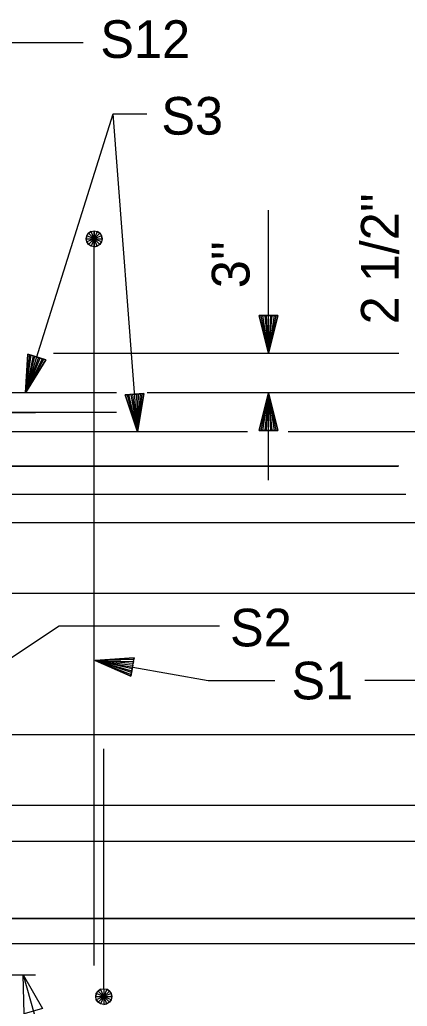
# Model space of a CAD drawing. Extents: x -22.6 to 41.6, y -1.6 to 24.3.
# Drawn here: x -18.711 to -17.427, y 4.602 to 7.876 of the extents above; entities that cross this region are included whole.
import ezdxf

# ---------------------------------------------------------------- set-up
doc = ezdxf.new("R2010")
doc.units = 0
for name, color, linetype in [('Arrowhead Terminators', 7, 'Continuous'), ('Dimension Lines', 7, 'Continuous'), ('Rebar Lines', 7, 'Continuous'), ('Sup Concrete Girder Lines', 7, 'Continuous'), ('Text', 7, 'Continuous')]:
    doc.layers.add(name, color=color, linetype=linetype)

msp = doc.modelspace()

# ---------------------------------------------------------------- linework, layer by layer
at = {"layer": 'Arrowhead Terminators'}
msp.add_lwpolyline([(-18.6998, 4.7062), (-18.6359, 4.5944), (-18.6961, 4.5774)], close=True, dxfattribs=at)
at = {"layer": 'Dimension Lines'}
for p, q in [((-18.3208, 6.5084), (-18.4019, 7.5635)), ((-17.8867, 6.7687), (-17.8867, 7.2436)), ((-17.8867, 6.3474), (-17.8867, 6.6372))]:
    msp.add_line(p, q, dxfattribs=at)
for points in [[(-19.1431, 6.6292), (-18.7527, 7.8004), (-18.5007, 7.8004)], [(-18.6922, 6.6372), (-18.4019, 7.5635), (-18.2894, 7.5635)], [(-17.8867, 6.8937), (-17.8805, 6.8937), (-17.8867, 6.7687), (-17.8742, 6.8937), (-17.868, 6.8937), (-17.8867, 6.7687), (-17.8617, 6.8937), (-17.8555, 6.8937), (-17.8867, 6.7687), (-17.918, 6.8937), (-17.9117, 6.8937), (-17.8867, 6.7687), (-17.9055, 6.8937), (-17.8992, 6.8937), (-17.8867, 6.7687), (-17.893, 6.8937), (-17.8555, 6.8937), (-17.918, 6.8937), (-17.8867, 6.7687), (-17.8555, 6.8937)], [(-18.6548, 6.7565), (-18.6488, 6.7546), (-18.6922, 6.6372), (-18.6429, 6.7527), (-18.6369, 6.7508), (-18.6922, 6.6372), (-18.6309, 6.749), (-18.625, 6.7471), (-18.6922, 6.6372), (-18.6846, 6.7658), (-18.6786, 6.764), (-18.6922, 6.6372), (-18.6727, 6.7621), (-18.6667, 6.7602), (-18.6922, 6.6372), (-18.6608, 6.7583), (-18.625, 6.7471), (-18.6846, 6.7658), (-18.6922, 6.6372), (-18.625, 6.7471)], [(-18.3304, 6.633), (-18.3242, 6.6335), (-18.3208, 6.5084), (-18.318, 6.634), (-18.3117, 6.6345), (-18.3208, 6.5084), (-18.3055, 6.6349), (-18.2993, 6.6354), (-18.3208, 6.5084), (-18.3616, 6.6306), (-18.3553, 6.6311), (-18.3208, 6.5084), (-18.3491, 6.6316), (-18.3429, 6.6321), (-18.3208, 6.5084), (-18.3366, 6.6325), (-18.2993, 6.6354), (-18.3616, 6.6306), (-18.3208, 6.5084), (-18.2993, 6.6354)], [(-17.8867, 6.5122), (-17.893, 6.5122), (-17.8867, 6.6372), (-17.8992, 6.5122), (-17.9055, 6.5122), (-17.8867, 6.6372), (-17.9117, 6.5122), (-17.918, 6.5122), (-17.8867, 6.6372), (-17.8555, 6.5122), (-17.8617, 6.5122), (-17.8867, 6.6372), (-17.868, 6.5122), (-17.8742, 6.5122), (-17.8867, 6.6372), (-17.8805, 6.5122), (-17.918, 6.5122), (-17.8555, 6.5122), (-17.8867, 6.6372), (-17.918, 6.5122)], [(-18.7685, 5.7395), (-18.5804, 5.8646), (-18.0491, 5.8646)], [(-18.3376, 5.7277), (-18.3387, 5.7215), (-18.4607, 5.7495), (-18.3398, 5.7154), (-18.3409, 5.7092), (-18.4607, 5.7495), (-18.342, 5.7031), (-18.3431, 5.6969), (-18.4607, 5.7495), (-18.3322, 5.7584), (-18.3333, 5.7523), (-18.4607, 5.7495), (-18.3344, 5.7461), (-18.3355, 5.7399), (-18.4607, 5.7495), (-18.3366, 5.7338), (-18.3431, 5.6969), (-18.3322, 5.7584), (-18.4607, 5.7495), (-18.3431, 5.6969)], [(-18.4607, 5.7495), (-18.0861, 5.683), (-17.8654, 5.683)], [(-16.9693, 5.7495), (-17.3439, 5.683), (-17.5676, 5.683)], [(-18.6998, 4.7062), (-18.5686, 4.2397), (-18.4822, 4.2397)]]:
    msp.add_lwpolyline(points, dxfattribs=at)
at = {"layer": 'Rebar Lines'}
for p, q in [((-18.4641, 4.7375), (-18.4641, 7.175)), ((-18.3904, 6.6372), (-20.0889, 6.6372)), ((-17.136, 6.6372), (-18.2891, 6.6372)), ((-20.7269, 6.5721), (-18.6592, 6.5721)), ((-18.3904, 6.5721), (-20.7269, 6.5721)), ((-17.9564, 6.5084), (-20.0889, 6.5084)), ((-17.136, 6.5084), (-17.8218, 6.5084)), ((-17.4321, 6.2997), (-20.0391, 6.2997)), ((-17.136, 5.9719), (-20.0391, 5.9719)), ((-17.136, 5.5031), (-20.0391, 5.5031)), ((-18.4328, 4.6604), (-18.4328, 5.4562)), ((-17.136, 5.1483), (-20.0889, 5.1483)), ((-17.136, 4.8087), (-20.0889, 4.8087)), ((-20.7269, 4.7062), (-18.6592, 4.7062))]:
    msp.add_line(p, q, dxfattribs=at)
for points in [[(-18.4641, 7.175), (-18.454, 7.1731), (-18.4454, 7.1673), (-18.4396, 7.1587), (-18.4376, 7.1486), (-18.4396, 7.1385), (-18.4454, 7.1299), (-18.4539, 7.1243), (-18.4641, 7.1222), (-18.4742, 7.1243), (-18.4828, 7.1299), (-18.4885, 7.1385), (-18.4905, 7.1486), (-18.4885, 7.1587), (-18.4828, 7.1673), (-18.4742, 7.1731), (-18.4641, 7.175), (-18.4641, 7.1486), (-18.4641, 7.1222), (-18.4539, 7.1243), (-18.4641, 7.1486), (-18.4454, 7.1299), (-18.4396, 7.1385), (-18.4641, 7.1486), (-18.4376, 7.1486), (-18.4396, 7.1587), (-18.4641, 7.1486), (-18.4454, 7.1673), (-18.454, 7.1731), (-18.4641, 7.1486), (-18.4742, 7.1731), (-18.4828, 7.1673), (-18.4641, 7.1486), (-18.4885, 7.1587), (-18.4905, 7.1486), (-18.4641, 7.1486), (-18.4885, 7.1385), (-18.4828, 7.1299), (-18.4641, 7.1486), (-18.4742, 7.1243)], [(-18.4328, 4.6604), (-18.4227, 4.6584), (-18.4141, 4.6527), (-18.4084, 4.6441), (-18.4063, 4.634), (-18.4084, 4.6239), (-18.4141, 4.6153), (-18.4226, 4.6096), (-18.4328, 4.6076), (-18.4429, 4.6096), (-18.4514, 4.6153), (-18.4572, 4.6239), (-18.4592, 4.634), (-18.4572, 4.6441), (-18.4515, 4.6527), (-18.4429, 4.6584), (-18.4328, 4.6604), (-18.4328, 4.634), (-18.4328, 4.6076), (-18.4226, 4.6096), (-18.4328, 4.634), (-18.4141, 4.6153), (-18.4084, 4.6239), (-18.4328, 4.634), (-18.4063, 4.634), (-18.4084, 4.6441), (-18.4328, 4.634), (-18.4141, 4.6527), (-18.4227, 4.6584), (-18.4328, 4.634), (-18.4429, 4.6584), (-18.4515, 4.6527), (-18.4328, 4.634), (-18.4572, 4.6441), (-18.4592, 4.634), (-18.4328, 4.634), (-18.4572, 4.6239), (-18.4514, 4.6153), (-18.4328, 4.634), (-18.4429, 4.6096)]]:
    msp.add_lwpolyline(points, dxfattribs=at)
at = {"layer": 'Sup Concrete Girder Lines'}
for p, q in [((-20.2823, 6.3937), (-17.4585, 6.3937)), ((-17.4545, 6.3937), (-20.2823, 6.3937)), ((-17.1328, 6.2062), (-20.2823, 6.2062)), ((-16.9975, 5.2687), (-20.0097, 5.2687)), ((-20.2823, 4.8937), (-17.2171, 4.8937)), ((-17.1825, 4.8937), (-20.2823, 4.8937))]:
    msp.add_line(p, q, dxfattribs=at)
msp.add_lwpolyline([(-18.5991, 6.7687), (-17.4545, 6.7687)], dxfattribs=at)

# ---------------------------------------------------------------- texts
at = {"layer": 'Text'}
for s, rotation, p in [('S12', 360, (-18.4439, 7.7488)), ("2 1/2''", 90, (-17.4554, 6.8649)), ("3''", 90, (-17.9497, 6.9848))]:
    msp.add_text(s, height=0.125, rotation=rotation, dxfattribs=at).set_placement(p)
for s, p in [('S3', (-18.2418, 7.4943)), ('S2', (-18.0141, 5.7962)), ('S1', (-17.8107, 5.6204))]:
    msp.add_text(s, height=0.125, dxfattribs=at).set_placement(p)

doc.saveas('drawing.dxf')
